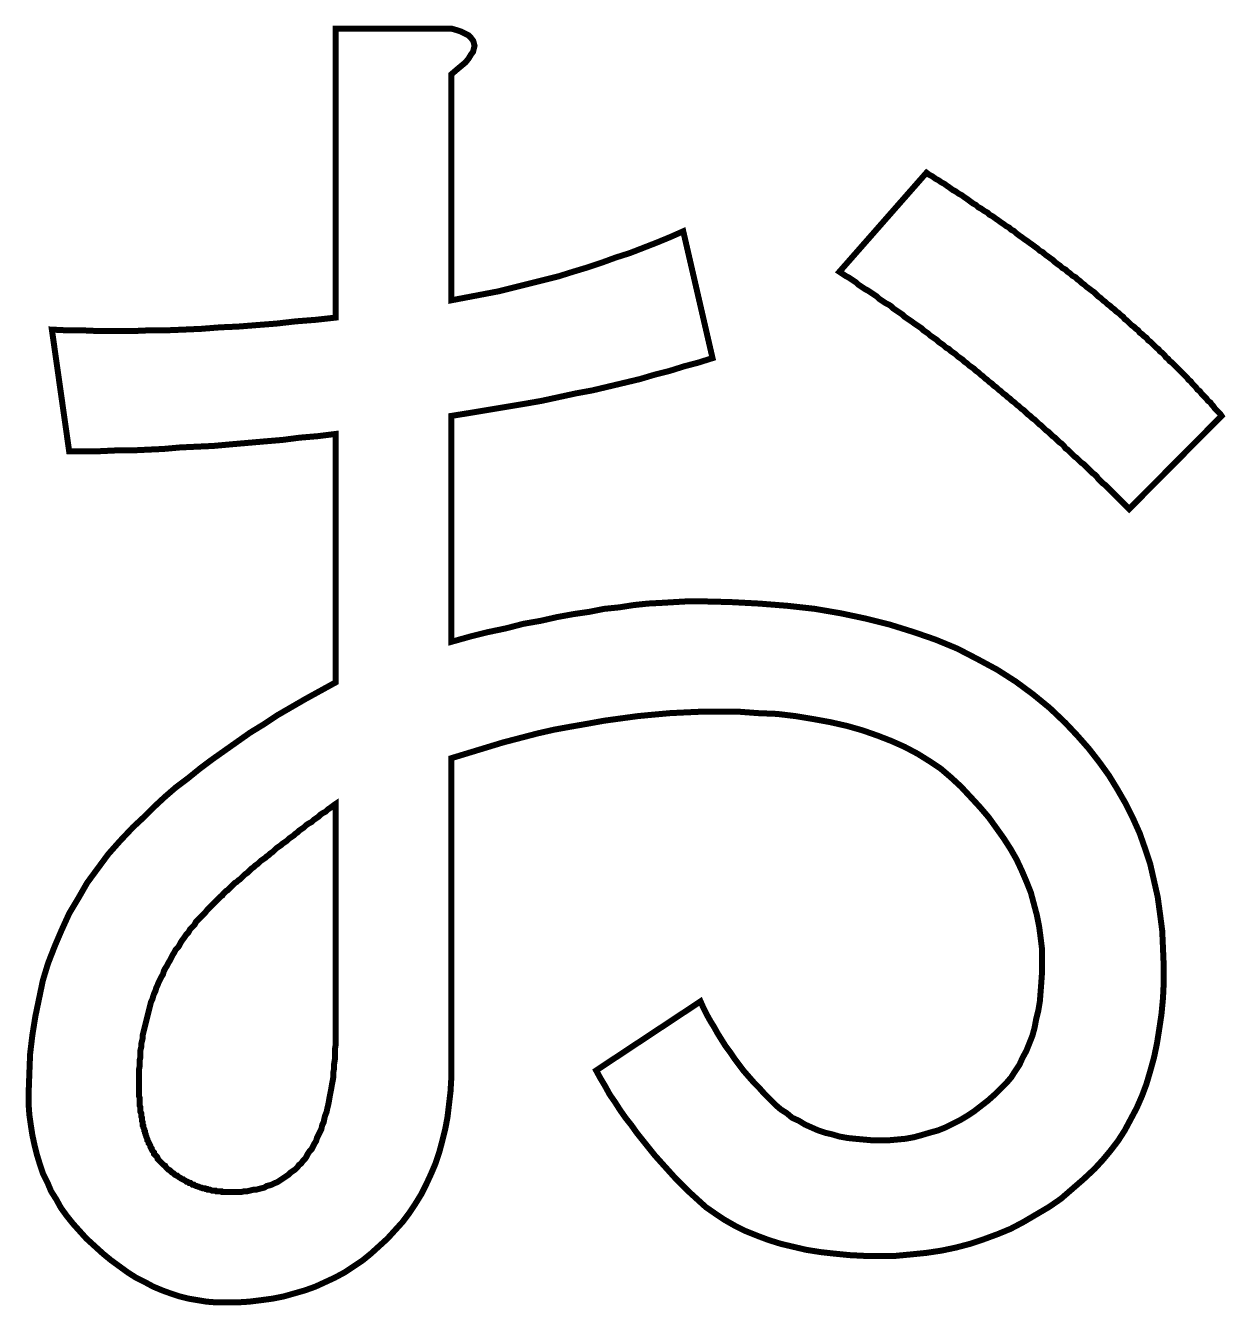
# Model space of a CAD drawing. Extents: x 22.8 to 62.8, y 202.6 to 245.2.
import ezdxf

# ---------------------------------------------------------------- set-up
doc = ezdxf.new("R2010")
doc.units = 0
doc.layers.get('0').update_dxf_attribs({"linetype": 'CONTINUOUS'})

msp = doc.modelspace()

# ---------------------------------------------------------------- linework, layer by layer
at = {"const_width": 0.2}
for points in [[(36.975, 224.725), (37.6, 224.9), (38.2, 225.05), (38.8, 225.175), (39.375, 225.325), (39.95, 225.425), (40.5, 225.55), (41.05, 225.65), (41.575, 225.725), (42.075, 225.825), (42.575, 225.875), (43.05, 225.95), (43.525, 226), (44, 226.025), (44.425, 226.05), (44.85, 226.075), (45.275, 226.075), (46.275, 226.05), (47.225, 226), (48.175, 225.925), (49.075, 225.825), (49.95, 225.675), (50.775, 225.5), (51.575, 225.3), (52.375, 225.05), (53.1, 224.8), (53.825, 224.5), (54.5, 224.15), (55.15, 223.8), (55.775, 223.4), (56.35, 222.975), (56.9, 222.525), (57.425, 222.025), (57.825, 221.6), (58.2, 221.175), (58.55, 220.725), (58.875, 220.275), (59.15, 219.825), (59.425, 219.35), (59.675, 218.85), (59.9, 218.35), (60.075, 217.85), (60.25, 217.325), (60.375, 216.775), (60.5, 216.225), (60.575, 215.675), (60.65, 215.1), (60.675, 214.525), (60.7, 213.925), (60.7, 213.375), (60.675, 212.85), (60.625, 212.325), (60.55, 211.825), (60.475, 211.35), (60.375, 210.875), (60.25, 210.425), (60.125, 210), (59.975, 209.6), (59.8, 209.2), (59.6, 208.825), (59.4, 208.45), (59.175, 208.1), (58.925, 207.775), (58.675, 207.475), (58.4, 207.175), (58.025, 206.825), (57.65, 206.5), (57.275, 206.175), (56.875, 205.9), (56.45, 205.65), (56.025, 205.4), (55.6, 205.175), (55.175, 205), (54.7, 204.825), (54.25, 204.675), (53.775, 204.55), (53.3, 204.45), (52.8, 204.375), (52.3, 204.325), (51.775, 204.275), (51.25, 204.275), (50.725, 204.275), (50.225, 204.3), (49.725, 204.35), (49.275, 204.4), (48.8, 204.475), (48.375, 204.575), (47.95, 204.675), (47.55, 204.8), (47.15, 204.95), (46.775, 205.1), (46.425, 205.275), (46.075, 205.475), (45.775, 205.675), (45.45, 205.9), (45.175, 206.15), (44.9, 206.4), (44.65, 206.65), (44.425, 206.875), (44.2, 207.125), (43.975, 207.375), (43.75, 207.625), (43.55, 207.875), (43.35, 208.125), (43.15, 208.375), (42.975, 208.625), (42.775, 208.875), (42.6, 209.125), (42.425, 209.4), (42.25, 209.65), (42.1, 209.925), (41.95, 210.175), (41.8, 210.45), (45.275, 212.75), (45.375, 212.525), (45.475, 212.325), (45.6, 212.1), (45.725, 211.9), (45.85, 211.675), (45.975, 211.475), (46.1, 211.275), (46.25, 211.075), (46.4, 210.85), (46.55, 210.65), (46.7, 210.45), (46.875, 210.25), (47.05, 210.05), (47.225, 209.875), (47.4, 209.675), (47.6, 209.475), (47.775, 209.3), (47.95, 209.15), (48.15, 209.025), (48.325, 208.875), (48.55, 208.775), (48.75, 208.65), (48.975, 208.55), (49.2, 208.45), (49.425, 208.375), (49.65, 208.325), (49.9, 208.25), (50.175, 208.2), (50.425, 208.175), (50.7, 208.15), (50.975, 208.125), (51.25, 208.125), (51.55, 208.125), (51.825, 208.15), (52.1, 208.175), (52.375, 208.225), (52.65, 208.3), (52.9, 208.375), (53.175, 208.45), (53.425, 208.55), (53.675, 208.675), (53.925, 208.8), (54.175, 208.95), (54.4, 209.1), (54.625, 209.275), (54.85, 209.45), (55.075, 209.65), (55.3, 209.875), (55.475, 210.05), (55.625, 210.225), (55.75, 210.425), (55.9, 210.65), (56, 210.875), (56.125, 211.1), (56.225, 211.35), (56.325, 211.6), (56.4, 211.875), (56.45, 212.15), (56.525, 212.45), (56.575, 212.75), (56.6, 213.075), (56.625, 213.4), (56.65, 213.75), (56.65, 214.1), (56.65, 214.475), (56.6, 214.875), (56.55, 215.25), (56.475, 215.625), (56.375, 216), (56.275, 216.375), (56.125, 216.75), (55.975, 217.1), (55.8, 217.475), (55.6, 217.825), (55.375, 218.175), (55.125, 218.525), (54.875, 218.875), (54.575, 219.225), (54.275, 219.55), (53.95, 219.9), (53.625, 220.2), (53.275, 220.5), (52.9, 220.75), (52.5, 221), (52.075, 221.225), (51.625, 221.425), (51.175, 221.6), (50.675, 221.775), (50.15, 221.925), (49.6, 222.05), (49.05, 222.15), (48.45, 222.25), (47.825, 222.325), (47.2, 222.35), (46.525, 222.4), (45.85, 222.4), (45.325, 222.4), (44.775, 222.375), (44.25, 222.35), (43.7, 222.3), (43.175, 222.25), (42.625, 222.175), (42.075, 222.1), (41.525, 222), (40.95, 221.9), (40.4, 221.8), (39.85, 221.675), (39.275, 221.525), (38.7, 221.375), (38.125, 221.2), (37.55, 221.025), (36.975, 220.85), (36.975, 210.625), (36.975, 210.175), (36.95, 209.75), (36.9, 209.325), (36.85, 208.9), (36.775, 208.5), (36.675, 208.1), (36.575, 207.725), (36.45, 207.35), (36.3, 207), (36.15, 206.675), (35.975, 206.325), (35.775, 206), (35.575, 205.7), (35.35, 205.4), (35.1, 205.125), (34.85, 204.85), (34.575, 204.6), (34.3, 204.35), (34.025, 204.125), (33.725, 203.925), (33.425, 203.725), (33.1, 203.55), (32.775, 203.4), (32.45, 203.25), (32.1, 203.125), (31.75, 203.025), (31.4, 202.925), (31.025, 202.85), (30.65, 202.8), (30.25, 202.75), (29.85, 202.725), (29.45, 202.725), (29.15, 202.725), (28.825, 202.75), (28.525, 202.8), (28.225, 202.85), (27.925, 202.925), (27.625, 203.025), (27.35, 203.125), (27.05, 203.25), (26.775, 203.4), (26.475, 203.55), (26.2, 203.725), (25.925, 203.925), (25.65, 204.125), (25.375, 204.35), (25.1, 204.6), (24.825, 204.85), (24.6, 205.1), (24.375, 205.35), (24.175, 205.6), (23.975, 205.875), (23.825, 206.15), (23.65, 206.425), (23.525, 206.725), (23.375, 207.025), (23.275, 207.325), (23.175, 207.65), (23.1, 207.95), (23.025, 208.3), (22.975, 208.625), (22.925, 208.975), (22.9, 209.325), (22.9, 209.675), (22.925, 210.35), (22.95, 211), (23.025, 211.625), (23.125, 212.25), (23.25, 212.85), (23.375, 213.45), (23.55, 214.025), (23.775, 214.6), (24, 215.125), (24.25, 215.675), (24.55, 216.175), (24.85, 216.7), (25.2, 217.175), (25.55, 217.65), (25.95, 218.1), (26.375, 218.55), (26.725, 218.875), (27.075, 219.225), (27.425, 219.55), (27.8, 219.875), (28.2, 220.175), (28.6, 220.5), (29, 220.8), (29.425, 221.1), (29.85, 221.4), (30.275, 221.7), (30.725, 221.975), (31.175, 222.275), (31.65, 222.55), (32.125, 222.825), (32.625, 223.1), (33.125, 223.375), (33.125, 231.65), (32.525, 231.575), (31.925, 231.525), (31.35, 231.45), (30.75, 231.4), (30.175, 231.35), (29.6, 231.3), (29.05, 231.25), (28.5, 231.225), (27.95, 231.2), (27.4, 231.15), (26.85, 231.125), (26.325, 231.1), (25.8, 231.1), (25.275, 231.075), (24.75, 231.075), (24.25, 231.075), (23.675, 235.125), (24.175, 235.1), (24.7, 235.1), (25.25, 235.075), (25.775, 235.075), (26.35, 235.075), (26.9, 235.1), (27.475, 235.1), (28.075, 235.125), (28.65, 235.15), (29.275, 235.2), (29.875, 235.225), (30.5, 235.275), (31.15, 235.325), (31.8, 235.4), (32.45, 235.45), (33.125, 235.525), (33.125, 245.15), (36.975, 245.15), (37.15, 245.1), (37.3, 245.05), (37.45, 244.975), (37.55, 244.925), (37.625, 244.85), (37.7, 244.75), (37.725, 244.675), (37.75, 244.575), (37.725, 244.475), (37.7, 244.375), (37.625, 244.275), (37.55, 244.15), (37.45, 244.025), (37.3, 243.9), (37.15, 243.775), (36.975, 243.625), (36.975, 236.1), (37.5, 236.2), (38.025, 236.3), (38.55, 236.4), (39.05, 236.525), (39.55, 236.65), (40.05, 236.775), (40.55, 236.9), (41.025, 237.05), (41.525, 237.2), (41.975, 237.35), (42.45, 237.525), (42.925, 237.675), (43.375, 237.85), (43.825, 238.025), (44.25, 238.2), (44.7, 238.4), (45.675, 234.175), (45.2, 234.025), (44.725, 233.9), (44.25, 233.75), (43.75, 233.625), (43.25, 233.475), (42.725, 233.35), (42.2, 233.225), (41.675, 233.1), (41.125, 233), (40.55, 232.875), (39.975, 232.75), (39.4, 232.65), (38.8, 232.55), (38.2, 232.45), (37.6, 232.35), (36.975, 232.25), (36.975, 224.725)], [(52.8, 240.35), (52.9, 240.275), (53, 240.225), (53.1, 240.15), (53.2, 240.1), (53.3, 240.025), (53.4, 239.975), (53.5, 239.9), (53.575, 239.85), (53.675, 239.775), (53.775, 239.725), (53.875, 239.65), (53.975, 239.6), (54.075, 239.525), (54.15, 239.475), (54.25, 239.4), (54.35, 239.325), (54.45, 239.275), (54.525, 239.2), (54.625, 239.15), (54.725, 239.075), (54.825, 239.025), (54.9, 238.95), (55, 238.9), (55.1, 238.825), (55.175, 238.775), (55.275, 238.7), (55.35, 238.65), (55.45, 238.575), (55.55, 238.525), (55.625, 238.45), (55.725, 238.4), (55.8, 238.325), (55.9, 238.25), (55.975, 238.2), (56.075, 238.125), (56.15, 238.075), (56.25, 238), (56.325, 237.95), (56.425, 237.875), (56.5, 237.825), (56.575, 237.75), (56.675, 237.7), (56.75, 237.625), (56.825, 237.575), (56.925, 237.5), (57, 237.45), (57.075, 237.375), (57.175, 237.3), (57.25, 237.25), (57.325, 237.175), (57.425, 237.125), (57.5, 237.05), (57.575, 237), (57.65, 236.925), (57.75, 236.875), (57.825, 236.8), (57.9, 236.75), (57.975, 236.675), (58.05, 236.625), (58.125, 236.55), (58.2, 236.5), (58.3, 236.425), (58.375, 236.375), (58.45, 236.3), (58.525, 236.225), (58.6, 236.175), (58.675, 236.1), (58.75, 236.05), (58.825, 235.975), (58.9, 235.925), (58.975, 235.85), (59.05, 235.8), (59.125, 235.725), (59.2, 235.675), (59.275, 235.6), (59.35, 235.55), (59.4, 235.475), (59.475, 235.425), (59.55, 235.35), (59.625, 235.275), (59.7, 235.225), (59.775, 235.15), (59.85, 235.1), (59.9, 235.025), (59.975, 234.975), (60.05, 234.9), (60.125, 234.85), (60.175, 234.775), (60.25, 234.725), (60.325, 234.65), (60.375, 234.6), (60.45, 234.525), (60.525, 234.475), (60.575, 234.4), (60.65, 234.35), (60.725, 234.275), (60.775, 234.2), (60.85, 234.15), (60.9, 234.075), (60.975, 234.025), (61.05, 233.95), (61.1, 233.9), (61.175, 233.825), (61.225, 233.775), (61.3, 233.7), (61.35, 233.65), (61.425, 233.575), (61.475, 233.525), (61.525, 233.45), (61.6, 233.4), (61.65, 233.325), (61.725, 233.25), (61.775, 233.2), (61.825, 233.125), (61.9, 233.075), (61.95, 233), (62, 232.95), (62.075, 232.875), (62.125, 232.825), (62.175, 232.75), (62.25, 232.7), (62.3, 232.625), (62.35, 232.575), (62.4, 232.5), (62.45, 232.45), (62.525, 232.375), (62.575, 232.325), (62.625, 232.25), (59.55, 229.15), (59.475, 229.225), (59.4, 229.3), (59.325, 229.375), (59.25, 229.45), (59.2, 229.5), (59.125, 229.575), (59.05, 229.65), (58.975, 229.725), (58.9, 229.8), (58.825, 229.875), (58.75, 229.95), (58.675, 230), (58.6, 230.075), (58.525, 230.15), (58.475, 230.225), (58.4, 230.3), (58.325, 230.35), (58.25, 230.425), (58.175, 230.5), (58.1, 230.575), (58.025, 230.65), (57.95, 230.7), (57.875, 230.775), (57.8, 230.85), (57.725, 230.9), (57.65, 230.975), (57.575, 231.05), (57.5, 231.125), (57.425, 231.175), (57.375, 231.25), (57.3, 231.325), (57.225, 231.375), (57.15, 231.45), (57.075, 231.525), (57, 231.575), (56.925, 231.65), (56.85, 231.725), (56.775, 231.775), (56.7, 231.85), (56.625, 231.925), (56.55, 231.975), (56.475, 232.05), (56.4, 232.125), (56.325, 232.175), (56.25, 232.25), (56.175, 232.3), (56.1, 232.375), (56.025, 232.45), (55.95, 232.5), (55.875, 232.575), (55.8, 232.625), (55.725, 232.7), (55.65, 232.75), (55.575, 232.825), (55.5, 232.875), (55.425, 232.95), (55.35, 233), (55.275, 233.075), (55.2, 233.125), (55.125, 233.2), (55.05, 233.25), (54.975, 233.325), (54.9, 233.375), (54.825, 233.45), (54.75, 233.5), (54.675, 233.575), (54.6, 233.625), (54.525, 233.7), (54.45, 233.75), (54.375, 233.825), (54.3, 233.875), (54.225, 233.925), (54.15, 234), (54.075, 234.05), (54, 234.125), (53.925, 234.175), (53.85, 234.225), (53.775, 234.3), (53.7, 234.35), (53.625, 234.4), (53.55, 234.475), (53.45, 234.525), (53.375, 234.6), (53.3, 234.65), (53.225, 234.7), (53.15, 234.775), (53.075, 234.825), (53, 234.875), (52.925, 234.925), (52.85, 235), (52.775, 235.05), (52.7, 235.1), (52.625, 235.175), (52.55, 235.225), (52.475, 235.275), (52.4, 235.325), (52.3, 235.4), (52.225, 235.45), (52.15, 235.5), (52.075, 235.55), (52, 235.625), (51.925, 235.675), (51.85, 235.725), (51.775, 235.775), (51.7, 235.825), (51.625, 235.9), (51.55, 235.95), (51.45, 236), (51.375, 236.05), (51.3, 236.1), (51.225, 236.15), (51.15, 236.225), (51.075, 236.275), (51, 236.325), (50.925, 236.375), (50.85, 236.425), (50.75, 236.475), (50.675, 236.525), (50.6, 236.575), (50.525, 236.625), (50.45, 236.7), (50.375, 236.75), (50.3, 236.8), (50.225, 236.85), (50.125, 236.9), (50.05, 236.95), (49.975, 237), (49.9, 237.05), (52.8, 240.35)], [(33.125, 219.325), (33.05, 219.275), (32.95, 219.2), (32.875, 219.15), (32.8, 219.075), (32.7, 219.025), (32.625, 218.975), (32.55, 218.9), (32.475, 218.85), (32.4, 218.8), (32.325, 218.725), (32.225, 218.675), (32.15, 218.625), (32.075, 218.55), (32, 218.5), (31.925, 218.45), (31.85, 218.375), (31.775, 218.325), (31.725, 218.275), (31.65, 218.225), (31.575, 218.175), (31.5, 218.1), (31.425, 218.05), (31.35, 218), (31.3, 217.95), (31.225, 217.9), (31.15, 217.85), (31.075, 217.775), (31.025, 217.725), (30.95, 217.675), (30.9, 217.625), (30.825, 217.575), (30.775, 217.525), (30.7, 217.475), (30.625, 217.425), (30.575, 217.375), (30.525, 217.325), (30.45, 217.275), (30.4, 217.225), (30.325, 217.175), (30.275, 217.125), (30.225, 217.075), (30.175, 217.025), (30.1, 216.975), (30.05, 216.925), (30, 216.875), (29.95, 216.825), (29.875, 216.775), (29.825, 216.725), (29.775, 216.7), (29.725, 216.65), (29.675, 216.6), (29.625, 216.55), (29.575, 216.5), (29.525, 216.45), (29.475, 216.425), (29.425, 216.375), (29.375, 216.325), (29.35, 216.275), (29.3, 216.25), (29.25, 216.2), (29.2, 216.15), (29.15, 216.1), (29.125, 216.075), (29.075, 216.025), (29, 215.95), (28.925, 215.875), (28.85, 215.8), (28.775, 215.7), (28.7, 215.625), (28.625, 215.55), (28.55, 215.475), (28.475, 215.4), (28.425, 215.3), (28.35, 215.225), (28.275, 215.15), (28.225, 215.05), (28.15, 214.975), (28.1, 214.9), (28.025, 214.8), (27.975, 214.725), (27.925, 214.625), (27.875, 214.55), (27.8, 214.475), (27.75, 214.375), (27.7, 214.3), (27.65, 214.2), (27.6, 214.1), (27.55, 214.025), (27.5, 213.925), (27.45, 213.85), (27.4, 213.75), (27.375, 213.65), (27.325, 213.575), (27.275, 213.475), (27.225, 213.375), (27.2, 213.3), (27.15, 213.2), (27.125, 213.1), (27.075, 213), (27.05, 212.925), (27.025, 212.825), (26.975, 212.725), (26.95, 212.625), (26.925, 212.525), (26.9, 212.425), (26.875, 212.325), (26.85, 212.225), (26.825, 212.125), (26.8, 212.025), (26.775, 211.925), (26.75, 211.825), (26.725, 211.725), (26.7, 211.625), (26.7, 211.525), (26.675, 211.425), (26.65, 211.325), (26.65, 211.225), (26.625, 211.125), (26.625, 211), (26.625, 210.9), (26.6, 210.8), (26.6, 210.7), (26.6, 210.6), (26.575, 210.475), (26.575, 210.375), (26.575, 210.275), (26.575, 210.15), (26.575, 210.05), (26.575, 210), (26.575, 209.925), (26.575, 209.875), (26.575, 209.825), (26.575, 209.75), (26.575, 209.7), (26.575, 209.65), (26.575, 209.6), (26.6, 209.525), (26.6, 209.475), (26.6, 209.425), (26.6, 209.375), (26.6, 209.325), (26.6, 209.275), (26.625, 209.225), (26.625, 209.175), (26.625, 209.125), (26.625, 209.075), (26.65, 209.025), (26.65, 208.975), (26.65, 208.925), (26.675, 208.875), (26.675, 208.825), (26.675, 208.775), (26.7, 208.725), (26.7, 208.675), (26.7, 208.625), (26.725, 208.6), (26.725, 208.55), (26.75, 208.5), (26.75, 208.45), (26.775, 208.425), (26.775, 208.375), (26.8, 208.325), (26.8, 208.3), (26.825, 208.25), (26.825, 208.225), (26.85, 208.175), (26.85, 208.125), (26.875, 208.1), (26.9, 208.05), (26.9, 208.025), (26.925, 208), (26.95, 207.95), (26.95, 207.925), (26.975, 207.875), (27, 207.85), (27, 207.825), (27.025, 207.775), (27.05, 207.75), (27.075, 207.725), (27.075, 207.675), (27.1, 207.65), (27.125, 207.625), (27.15, 207.6), (27.175, 207.575), (27.2, 207.525), (27.2, 207.5), (27.225, 207.475), (27.25, 207.45), (27.275, 207.425), (27.3, 207.4), (27.325, 207.375), (27.35, 207.35), (27.375, 207.325), (27.4, 207.3), (27.45, 207.275), (27.475, 207.225), (27.5, 207.2), (27.525, 207.175), (27.55, 207.15), (27.6, 207.125), (27.625, 207.1), (27.65, 207.075), (27.675, 207.05), (27.725, 207.025), (27.75, 207), (27.775, 206.975), (27.825, 206.95), (27.85, 206.95), (27.875, 206.925), (27.9, 206.9), (27.95, 206.875), (27.975, 206.85), (28.025, 206.825), (28.05, 206.825), (28.075, 206.8), (28.125, 206.775), (28.15, 206.75), (28.175, 206.75), (28.225, 206.725), (28.25, 206.7), (28.3, 206.7), (28.325, 206.675), (28.35, 206.65), (28.4, 206.65), (28.425, 206.625), (28.475, 206.6), (28.5, 206.6), (28.55, 206.575), (28.575, 206.575), (28.625, 206.55), (28.65, 206.55), (28.7, 206.525), (28.725, 206.525), (28.775, 206.525), (28.8, 206.5), (28.85, 206.5), (28.875, 206.475), (28.925, 206.475), (28.95, 206.475), (29, 206.45), (29.05, 206.45), (29.075, 206.45), (29.125, 206.45), (29.15, 206.425), (29.2, 206.425), (29.225, 206.425), (29.275, 206.425), (29.325, 206.425), (29.35, 206.4), (29.4, 206.4), (29.45, 206.4), (29.475, 206.4), (29.525, 206.4), (29.575, 206.4), (29.6, 206.4), (29.65, 206.4), (29.75, 206.4), (29.875, 206.4), (29.975, 206.4), (30.075, 206.425), (30.175, 206.425), (30.275, 206.45), (30.375, 206.475), (30.475, 206.475), (30.55, 206.5), (30.65, 206.525), (30.75, 206.55), (30.825, 206.6), (30.925, 206.625), (31, 206.65), (31.1, 206.7), (31.175, 206.725), (31.25, 206.775), (31.325, 206.825), (31.4, 206.875), (31.475, 206.925), (31.55, 206.975), (31.625, 207.05), (31.7, 207.1), (31.775, 207.15), (31.85, 207.225), (31.9, 207.3), (31.975, 207.35), (32.025, 207.425), (32.1, 207.5), (32.15, 207.575), (32.2, 207.675), (32.25, 207.75), (32.325, 207.825), (32.375, 207.925), (32.425, 208.025), (32.475, 208.1), (32.5, 208.2), (32.55, 208.3), (32.6, 208.4), (32.65, 208.5), (32.675, 208.625), (32.725, 208.725), (32.75, 208.85), (32.775, 208.95), (32.825, 209.075), (32.85, 209.2), (32.875, 209.3), (32.9, 209.425), (32.925, 209.575), (32.95, 209.7), (32.975, 209.825), (33, 209.975), (33.025, 210.1), (33.05, 210.25), (33.05, 210.4), (33.075, 210.525), (33.075, 210.675), (33.1, 210.825), (33.1, 211), (33.1, 211.15), (33.125, 211.3), (33.125, 211.475), (33.125, 211.625), (33.125, 211.8), (33.125, 219.325)]]:
    msp.add_lwpolyline(points, close=True, dxfattribs=at)

doc.saveas('drawing.dxf')
